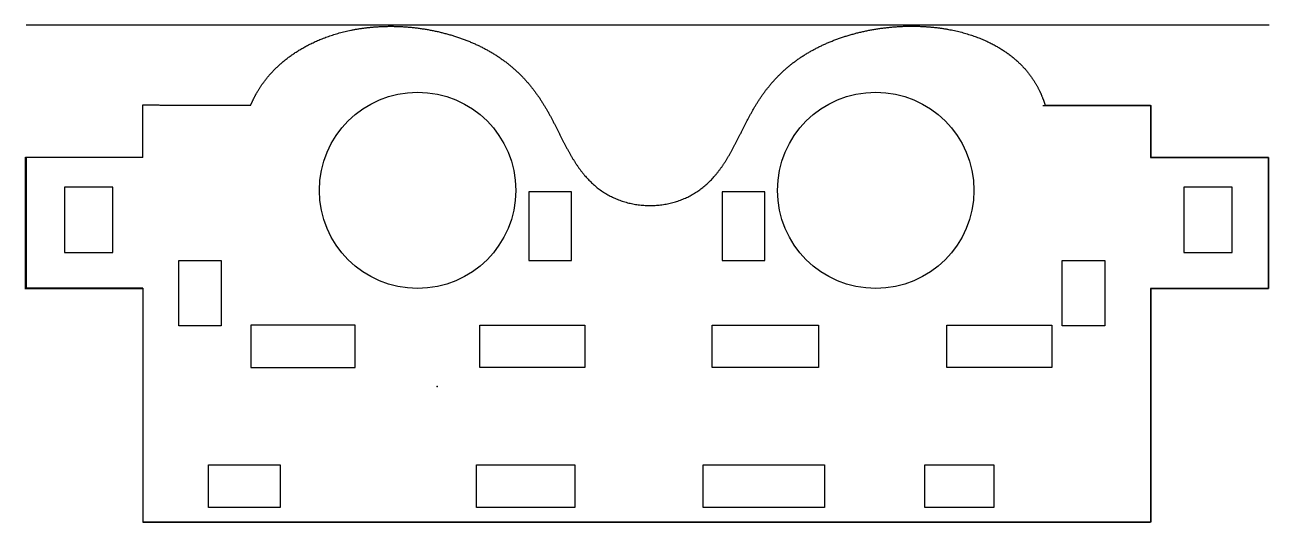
# Model space of a CAD drawing. Header units: centimetres. Extents: x -6.3 to 12.7, y -2.1 to 5.5.
import ezdxf

# ---------------------------------------------------------------- set-up
doc = ezdxf.new("R2010")
doc.units = ezdxf.units.CM
doc.header["$MEASUREMENT"] = 0
for name, color, linetype in [('part4.1 v8_Sketch1', 7, 'Continuous'), ('part4.1 v8_Sketch10', 7, 'Continuous'), ('part4.1 v8_Sketch11', 7, 'Continuous'), ('part4.1 v8_Sketch12', 7, 'Continuous'), ('part4.1 v8_Sketch13', 7, 'Continuous'), ('part4.1 v8_Sketch14', 7, 'Continuous'), ('part4.1 v8_Sketch15', 7, 'Continuous'), ('part4.1 v8_Sketch16', 7, 'Continuous'), ('part4.1 v8_Sketch17', 7, 'Continuous'), ('part4.1 v8_Sketch18', 7, 'Continuous'), ('part4.1 v8_Sketch19', 7, 'Continuous'), ('part4.1 v8_Sketch2', 7, 'Continuous'), ('part4.1 v8_Sketch20', 7, 'Continuous'), ('part4.1 v8_Sketch21', 7, 'Continuous'), ('part4.1 v8_Sketch22', 7, 'Continuous'), ('part4.1 v8_Sketch3', 7, 'Continuous'), ('part4.1 v8_Sketch4', 7, 'Continuous'), ('part4.1 v8_Sketch5', 7, 'Continuous'), ('part4.1 v8_Sketch6', 7, 'Continuous'), ('part4.1 v8_Sketch7', 7, 'Continuous'), ('part4.1 v8_Sketch8', 7, 'Continuous'), ('part4.1 v8_Sketch9', 7, 'Continuous')]:
    doc.layers.add(name, color=color, linetype=linetype)

msp = doc.modelspace()

# ---------------------------------------------------------------- linework, layer by layer
at = {"layer": 'part4.1 v8_Sketch1'}
for p, q in [((-6.278, 5.529), (12.71, 5.529)), ((10.908, 3.499), (10.907, 4.298)), ((10.908, 3.499), (10.908, 3.499)), ((12.145, 3.05), (11.405, 3.05)), ((11.405, 3.05), (11.405, 2.05)), ((12.145, 2.05), (12.145, 3.05)), ((11.405, 2.05), (12.145, 2.05)), ((10.908, -2.071), (10.908, 1.5))]:
    msp.add_line(p, q, dxfattribs=at)
msp.add_point((0, 0), dxfattribs=at)
at = {"layer": 'part4.1 v8_Sketch10'}
msp.add_point((0, 0), dxfattribs=at)
at = {"layer": 'part4.1 v8_Sketch11'}
msp.add_point((0, 0), dxfattribs=at)
at = {"layer": 'part4.1 v8_Sketch12'}
msp.add_point((0, 0), dxfattribs=at)
at = {"layer": 'part4.1 v8_Sketch13'}
msp.add_point((0, 0), dxfattribs=at)
at = {"layer": 'part4.1 v8_Sketch14'}
msp.add_point((0, 0), dxfattribs=at)
at = {"layer": 'part4.1 v8_Sketch15'}
for p, q in [((-2.85, 0.94), (-2.85, 0.29)), ((-1.252, 0.94), (-2.85, 0.94)), ((-1.252, 0.29), (-1.252, 0.94)), ((-2.85, 0.29), (-1.252, 0.29))]:
    msp.add_line(p, q, dxfattribs=at)
msp.add_point((0, 0), dxfattribs=at)
at = {"layer": 'part4.1 v8_Sketch16'}
for p, q in [((9.551, 1.929), (10.201, 1.929)), ((9.551, 0.929), (9.551, 1.929)), ((10.201, 1.929), (10.201, 0.929)), ((0.65, 0.29), (0.65, 0.94)), ((0.65, 0.94), (2.253, 0.94)), ((2.253, 0.94), (2.253, 0.29)), ((4.2, 0.94), (5.828, 0.94)), ((4.2, 0.29), (4.2, 0.94)), ((5.828, 0.94), (5.828, 0.29)), ((7.786, 0.94), (9.389, 0.94)), ((7.786, 0.29), (7.786, 0.94)), ((9.389, 0.94), (9.389, 0.29)), ((10.201, 0.929), (9.551, 0.929)), ((2.253, 0.29), (0.65, 0.29)), ((5.828, 0.29), (4.2, 0.29)), ((9.389, 0.29), (7.786, 0.29))]:
    msp.add_line(p, q, dxfattribs=at)
msp.add_point((0, 0), dxfattribs=at)
at = {"layer": 'part4.1 v8_Sketch17'}
msp.add_point((0, 0), dxfattribs=at)
at = {"layer": 'part4.1 v8_Sketch18'}
for p, q in [((-3.95, 1.93), (-3.3, 1.93)), ((-3.95, 0.93), (-3.95, 1.93)), ((-3.3, 1.93), (-3.3, 0.93)), ((-3.3, 0.93), (-3.95, 0.93))]:
    msp.add_line(p, q, dxfattribs=at)
msp.add_point((0, 0), dxfattribs=at)
at = {"layer": 'part4.1 v8_Sketch19'}
msp.add_point((0, 0), dxfattribs=at)
at = {"layer": 'part4.1 v8_Sketch2'}
msp.add_point((0, 0), dxfattribs=at)
at = {"layer": 'part4.1 v8_Sketch20'}
for p, q in [((2.05, 2.98), (1.4, 2.98)), ((1.4, 2.98), (1.4, 1.93)), ((2.05, 1.93), (2.05, 2.98)), ((1.4, 1.93), (2.05, 1.93))]:
    msp.add_line(p, q, dxfattribs=at)
msp.add_point((0, 0), dxfattribs=at)
at = {"layer": 'part4.1 v8_Sketch21'}
for p, q in [((4.355, 2.978), (4.355, 1.928)), ((5.005, 2.978), (4.355, 2.978)), ((5.005, 1.928), (5.005, 2.978)), ((4.355, 1.928), (5.005, 1.928))]:
    msp.add_line(p, q, dxfattribs=at)
msp.add_point((0, 0), dxfattribs=at)
at = {"layer": 'part4.1 v8_Sketch22'}
for points in [[(-2.85, 4.3), (-2.83, 4.348), (-2.787, 4.442), (-2.711, 4.578), (-2.59, 4.747), (-2.402, 4.939), (-2.18, 5.109), (-1.922, 5.257), (-1.628, 5.376), (-1.298, 5.463), (-0.936, 5.511), (-0.547, 5.515), (-0.143, 5.47), (0.262, 5.373), (0.647, 5.223), (0.994, 5.021), (1.291, 4.771), (1.53, 4.482), (1.72, 4.166), (1.879, 3.841), (2.035, 3.526), (2.219, 3.243), (2.449, 3.01), (2.737, 2.845), (3.067, 2.759), (3.415, 2.756), (3.747, 2.839), (4.038, 3), (4.272, 3.23), (4.457, 3.512), (4.615, 3.826), (4.773, 4.151), (4.959, 4.467), (5.195, 4.756), (5.488, 5.007), (5.832, 5.21), (6.215, 5.363), (6.62, 5.463), (7.027, 5.514), (7.42, 5.516), (7.787, 5.476), (8.12, 5.396), (8.416, 5.282), (8.672, 5.137), (8.889, 4.966), (9.065, 4.77), (9.174, 4.593), (9.238, 4.451), (9.273, 4.351), (9.288, 4.3)], [(-4.499, 4.306), (-4.433, 4.305), (-4.301, 4.305), (-4.103, 4.304), (-3.839, 4.303), (-3.509, 4.302), (-3.246, 4.301), (-3.048, 4.301), (-2.916, 4.3), (-2.85, 4.3)], [(-4.499, 3.509), (-4.499, 3.541), (-4.499, 3.604), (-4.499, 3.7), (-4.499, 3.828), (-4.499, 3.987), (-4.499, 4.114), (-4.499, 4.21), (-4.499, 4.274), (-4.499, 4.306)], [(9.288, 4.3), (9.352, 4.3), (9.481, 4.3), (9.675, 4.3), (9.933, 4.3), (10.255, 4.3), (10.513, 4.3), (10.707, 4.3), (10.836, 4.3), (10.9, 4.3)], [(10.9, 4.3), (10.9, 4.268), (10.9, 4.204), (10.9, 4.108), (10.9, 3.98), (10.9, 3.82), (10.9, 3.692), (10.9, 3.596), (10.9, 3.532), (10.9, 3.5)], [(-6.289, 3.509), (-6.217, 3.509), (-6.074, 3.509), (-5.859, 3.509), (-5.573, 3.509), (-5.215, 3.509), (-4.928, 3.509), (-4.714, 3.509), (-4.57, 3.509), (-4.499, 3.509)], [(-6.289, 1.503), (-6.289, 1.584), (-6.289, 1.744), (-6.289, 1.985), (-6.289, 2.306), (-6.289, 2.707), (-6.289, 3.028), (-6.289, 3.268), (-6.289, 3.429), (-6.289, 3.509)], [(10.9, 3.5), (10.972, 3.5), (11.116, 3.5), (11.332, 3.5), (11.62, 3.5), (11.98, 3.5), (12.268, 3.5), (12.484, 3.5), (12.628, 3.5), (12.7, 3.5)], [(12.7, 3.5), (12.7, 3.42), (12.7, 3.26), (12.7, 3.02), (12.7, 2.7), (12.7, 2.3), (12.7, 1.98), (12.7, 1.74), (12.7, 1.58), (12.7, 1.5)], [(-4.499, 1.503), (-4.57, 1.503), (-4.714, 1.503), (-4.928, 1.503), (-5.215, 1.503), (-5.573, 1.503), (-5.859, 1.503), (-6.074, 1.503), (-6.217, 1.503), (-6.289, 1.503)], [(-4.499, 1.503), (-4.499, 1.36), (-4.499, 1.075), (-4.499, 0.646), (-4.499, 0.074), (-4.499, -0.641), (-4.499, -1.213), (-4.499, -1.642), (-4.499, -1.928), (-4.499, -2.071)], [(12.7, 1.5), (12.628, 1.5), (12.484, 1.5), (12.268, 1.5), (11.98, 1.5), (11.62, 1.5), (11.332, 1.5), (11.116, 1.5), (10.972, 1.5), (10.9, 1.5)], [(10.9, 1.5), (10.9, 1.357), (10.9, 1.072), (10.9, 0.643), (10.9, 0.072), (10.9, -0.642), (10.9, -1.213), (10.9, -1.641), (10.9, -1.927), (10.9, -2.07)], [(10.9, -2.07), (10.284, -2.07), (9.052, -2.07), (7.204, -2.07), (4.741, -2.07), (1.661, -2.07), (-0.803, -2.07), (-2.651, -2.07), (-3.883, -2.071), (-4.499, -2.071)]]:
    msp.add_open_spline(points, degree=5, dxfattribs=at)
msp.add_point((0, 0), dxfattribs=at)
at = {"layer": 'part4.1 v8_Sketch3'}
for p, q in [((-4.5, 3.5), (-4.5, 4.3)), ((-4.5, 3.5), (-6.277, 3.5)), ((-4.955, 3.05), (-5.695, 3.05)), ((-5.695, 3.05), (-5.695, 2.05)), ((-4.955, 2.05), (-4.955, 3.05)), ((-5.695, 2.05), (-4.955, 2.05)), ((-6.3, 1.5), (-4.497, 1.5)), ((7.452, -1.847), (7.452, -1.196)), ((7.452, -1.196), (8.502, -1.196)), ((8.502, -1.196), (8.502, -1.847)), ((8.502, -1.847), (7.452, -1.847))]:
    msp.add_line(p, q, dxfattribs=at)
msp.add_point((0, 0), dxfattribs=at)
at = {"layer": 'part4.1 v8_Sketch4'}
msp.add_point((0, 0), dxfattribs=at)
at = {"layer": 'part4.1 v8_Sketch5'}
msp.add_point((0, 0), dxfattribs=at)
at = {"layer": 'part4.1 v8_Sketch6'}
for p, q in [((9.255, 4.298), (10.907, 4.298)), ((-6.28, 3.5), (-6.28, 1.5)), ((12.7, 3.5), (10.9, 3.5)), ((12.7, 1.5), (12.7, 3.5)), ((-4.5, 1.5), (-4.5, -2.07)), ((10.9, 1.5), (12.7, 1.5)), ((-3.496, -1.196), (-2.402, -1.196)), ((-3.496, -1.847), (-3.496, -1.196)), ((-2.402, -1.196), (-2.402, -1.847)), ((0.598, -1.196), (2.105, -1.196)), ((0.598, -1.847), (0.598, -1.196)), ((2.105, -1.196), (2.105, -1.847)), ((4.062, -1.847), (4.062, -1.196)), ((4.062, -1.196), (5.918, -1.196)), ((5.918, -1.196), (5.918, -1.847)), ((-2.402, -1.847), (-3.496, -1.847)), ((2.105, -1.847), (0.598, -1.847)), ((5.918, -1.847), (4.062, -1.847)), ((-4.5, -2.07), (10.9, -2.07))]:
    msp.add_line(p, q, dxfattribs=at)
msp.add_point((0, 0), dxfattribs=at)
at = {"layer": 'part4.1 v8_Sketch7'}
msp.add_point((0, 0), dxfattribs=at)
at = {"layer": 'part4.1 v8_Sketch8'}
for centre in [(-0.3, 3), (6.7, 3)]:
    msp.add_circle(centre, 1.5, dxfattribs=at)
msp.add_point((0, 0), dxfattribs=at)
at = {"layer": 'part4.1 v8_Sketch9'}
msp.add_point((0, 0), dxfattribs=at)

doc.saveas('drawing.dxf')
